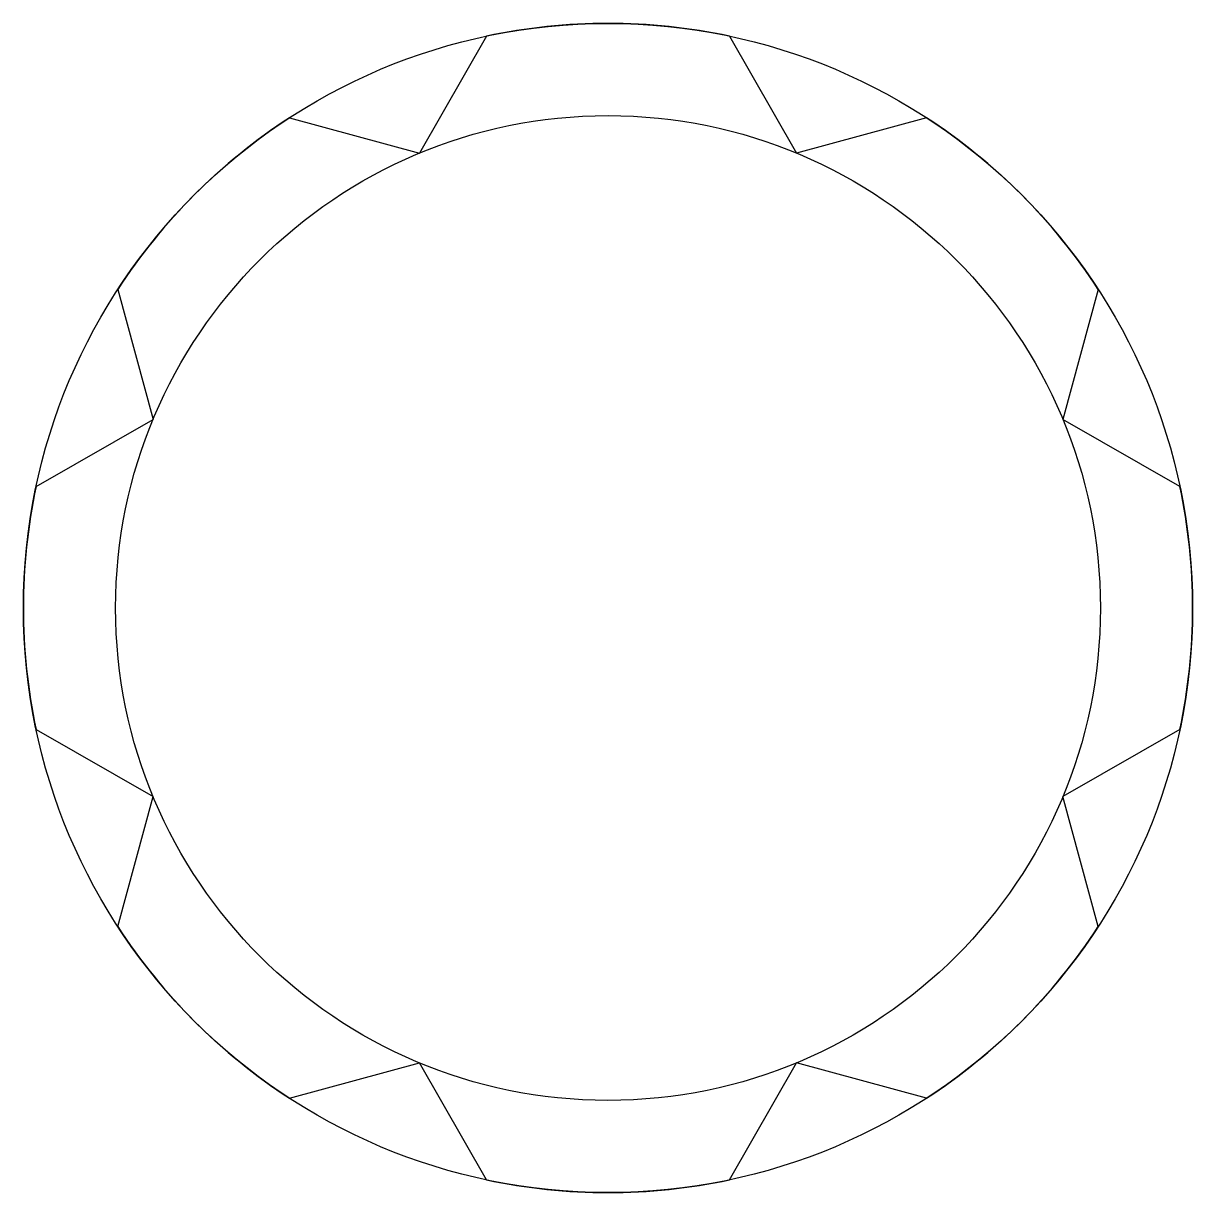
# Model space of a CAD drawing. Header units: metres. Extents: x -22.5 to 22.5, y -22.5 to 22.5.
import ezdxf

# ---------------------------------------------------------------- set-up
doc = ezdxf.new("R2010")
doc.units = ezdxf.units.M
doc.layers.add('CONSTRUCTION', color=8, linetype='Continuous')
doc.layers.add('CUT', color=1, linetype='Continuous')

msp = doc.modelspace()

# ---------------------------------------------------------------- linework, layer by layer
at = {"layer": 'CONSTRUCTION'}
for radius in [22.5, 18.95]:
    msp.add_circle((0, 0), radius, dxfattribs=at)
at = {"layer": 'CUT'}
for p, q in [((-4.678, 22.008), (-7.252, 17.508)), ((4.678, 22.008), (7.252, 17.508)), ((-12.254, 18.87), (-7.252, 17.508)), ((12.254, 18.87), (7.252, 17.508)), ((-18.87, 12.254), (-17.508, 7.252)), ((18.87, 12.254), (17.508, 7.252)), ((-22.008, 4.678), (-17.508, 7.252)), ((22.008, 4.678), (17.508, 7.252)), ((-22.008, -4.678), (-17.508, -7.252)), ((22.008, -4.678), (17.508, -7.252)), ((-18.87, -12.254), (-17.508, -7.252)), ((18.87, -12.254), (17.508, -7.252)), ((-12.254, -18.87), (-7.252, -17.508)), ((-4.678, -22.008), (-7.252, -17.508)), ((4.678, -22.008), (7.252, -17.508)), ((12.254, -18.87), (7.252, -17.508))]:
    msp.add_line(p, q, dxfattribs=at)
for start, end in [(78, 102), (123, 147), (33, 57), (168, 192), (-12, 12), (213, 237), (303, 327), (258, 282)]:
    msp.add_arc((0, 0), 22.5, start, end, dxfattribs=at)

doc.saveas('drawing.dxf')
